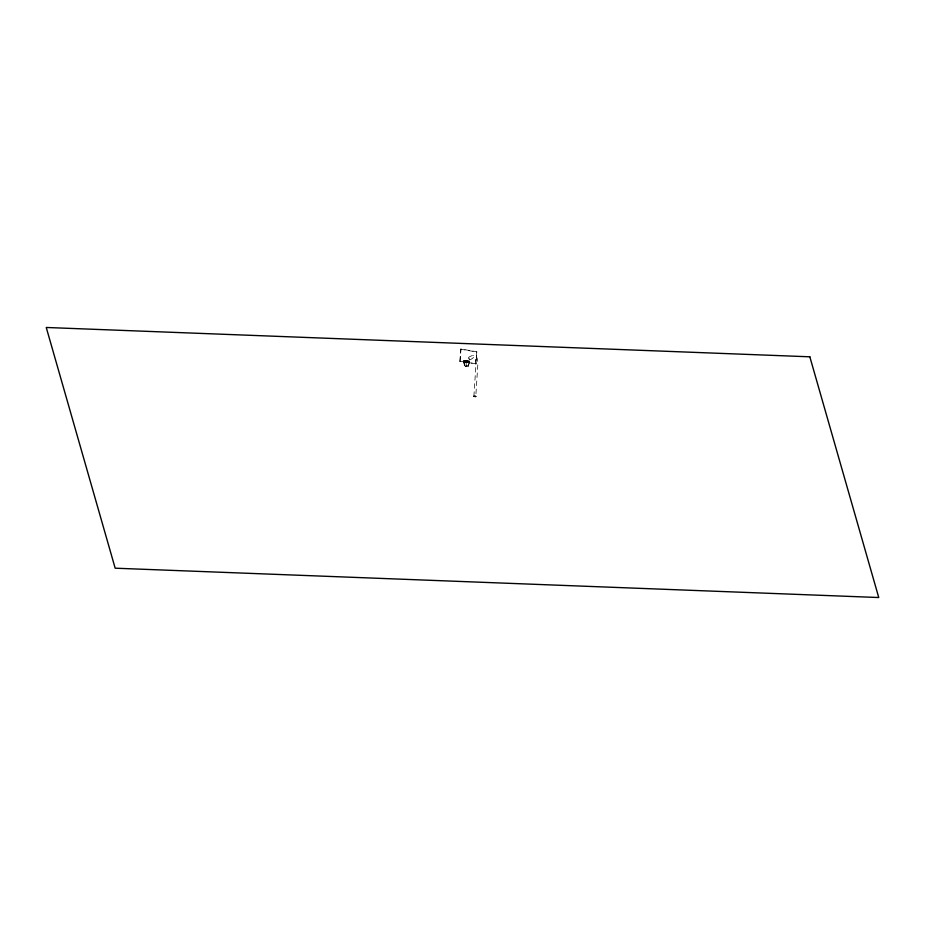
<?xml version="1.0" encoding="UTF-8"?>
<svg xmlns="http://www.w3.org/2000/svg" width="925" height="925" viewBox="0 0 925 925"><rect width="100%" height="100%" fill="white"/><g stroke="black" fill="none" stroke-linecap="round" stroke-linejoin="round"><path stroke-width="0.69" stroke-dasharray="4.62 3.47" d="M468.351 366.057L469.495 362.045M459.806 361.224L460.928 348.991L476.803 351.754L476.028 363.779L459.806 361.224L476.028 363.779M460.153 361.016L460.928 348.991M463.679 361.478L463.633 360.958A3.018 0.821 3.7 0 1 467.021 360.461L468.466 360.704A3.018 0.821 3.7 0 1 469.403 361.733A3.018 0.821 3.7 0 1 466.177 362.554L465.425 362.45A3.018 0.821 3.7 0 1 464.558 361.039A3.018 0.821 3.7 0 1 469.472 361.698A2.937 0.798 3.7 0 1 466.188 362.531L465.448 362.427A2.937 0.798 3.7 0 1 464.616 361.051A2.937 0.798 3.7 0 1 469.391 361.698A3.018 0.821 3.7 0 1 466.212 362.033L465.46 361.929A3.018 0.821 3.7 0 1 463.703 360.854M463.911 360.773L463.876 361.293A6.093 5.457 59.5 0 1 464.431 365.537L468.397 365.907M466.188 362.531A6.093 0.682 -84.5 0 1 466.05 366.404L465.518 366.335A6.093 2.174 -80.2 0 0 465.448 362.427L465.483 361.918A2.937 0.798 3.7 0 1 464.639 360.542A2.937 0.798 3.7 0 1 469.426 361.178A2.937 0.798 3.7 0 1 466.223 362.01L466.188 362.808M467.287 360.472L468.408 360.947M469.53 361.525L468.374 365.34M475.681 363.976L476.803 351.754M473.889 396.363L475.889 365.387C477.022 361.351 473.947 356.113 473.947 357.108C467.148 363.664 465.09 356.796 473.507 355.339M475.947 393.668L477.774 365.479C477.855 362.207 478.156 355.108 473.288 355.362M464.466 365.502L464.419 365.491A6.151 5.735 46.8 0 0 463.968 361.606L463.876 361.293A6.14 5.723 46.8 0 1 464.466 365.502L465.529 366.335M469.172 359.825L469.426 358.588L468.223 358.195M468.247 366.196L466.038 366.404M466.061 365.294L467.113 365.398M460.592 349.199L476.456 351.951M468.212 365.768L468.328 365.202M463.587 361.687L464.385 364.739L463.679 361.687M463.807 361.282L463.968 361.606A6.105 5.457 59.5 0 1 464.396 365.525M464.385 364.6L464.292 365.664L464.442 364.612"/><path stroke-width="1.39" d="M473.924 396.293L475.762 396.478L473.924 396.293M809.837 356.807L46.25 327.473L115.174 568.193L878.75 597.527L809.837 356.807"/></g></svg>
